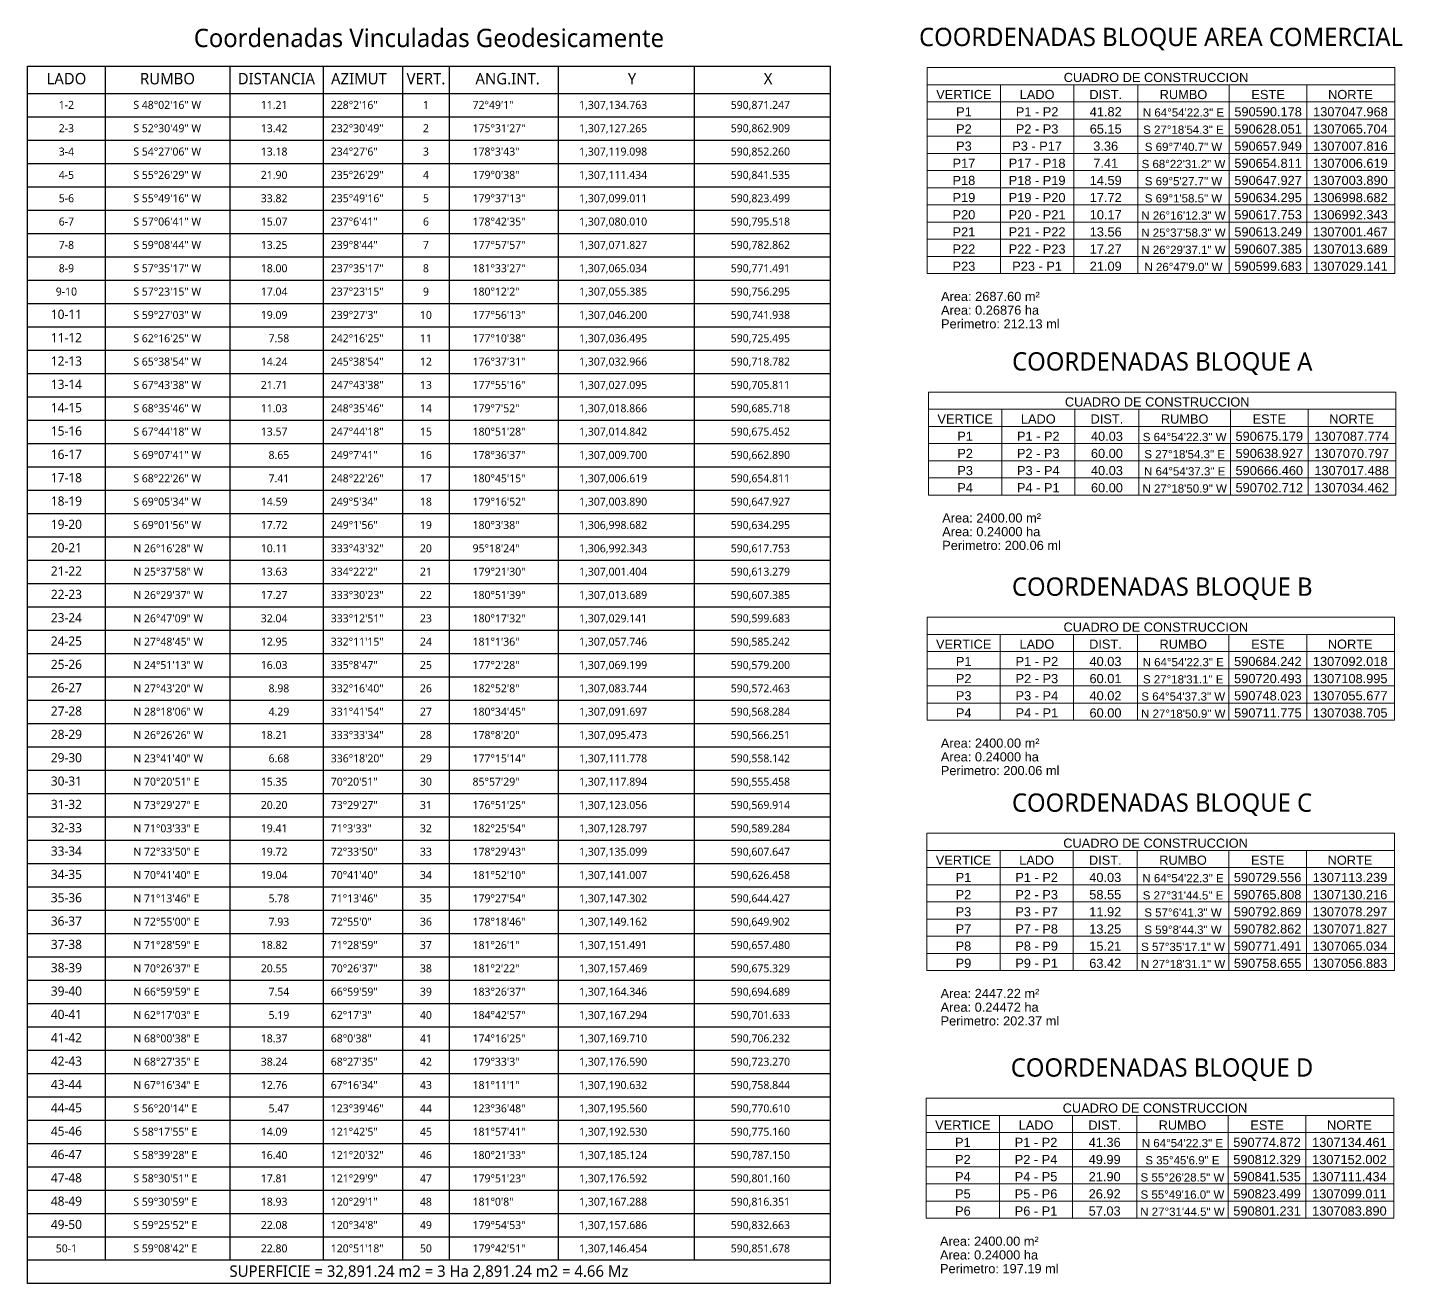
# Model space of a CAD drawing. Header units: millimetres. Extents: x 86 to 591881, y 99 to 1307229.
# Drawn here: x 591248.2 to 591548.8, y 1306885.8 to 1307160.3 of the extents above; entities that cross this region are included whole.
import ezdxf
from ezdxf.enums import TextEntityAlignment as Align

# ---------------------------------------------------------------- set-up
doc = ezdxf.new("R2010")
doc.units = ezdxf.units.MM
doc.layers.add('CUADROS', color=9, linetype='Continuous', lineweight=20)
doc.layers.add('Perimetro', color=7, linetype='Continuous')
doc.layers.add('Plano', color=7, linetype='Continuous')
doc.styles.add('CUADROS', font='arial.ttf')
doc.styles.add('ST - ETIQUETAS', font='', dxfattribs={"height": 2.5})
doc.styles.get('ST - ETIQUETAS').set_extended_font_data('Roboto Thin')

# ---------------------------------------------------------------- blocks, each defined once
blk = doc.blocks.new('CC-R')
at = {"layer": 'CUADROS'}
for p, q in [((0, 0), (0, 7.5)), ((0, 7.5), (102.2, 7.5)), ((102.2, 0), (102.2, 7.5)), ((0, 3.75), (102.2, 3.75)), ((16, 0), (16, 3.75)), ((32, 0), (32, 3.75)), ((46, 0), (46, 3.75)), ((66, 0), (66, 3.75)), ((83, 0), (83, 3.75)), ((0, 0), (102.2, 0))]:
    blk.add_line(p, q, dxfattribs=at)
at = {"layer": 'CUADROS', "style": 'CUADROS'}
blk.add_text('CUADRO DE CONSTRUCCION', height=2, dxfattribs=at).set_placement((50, 3.75), align=Align.BOTTOM_CENTER)
for s, p in [('VERTICE', (8, 0.625)), ('LADO', (24, 0.625)), ('DIST.', (39, 0.625)), ('RUMBO', (56, 0.625)), ('ESTE', (74.5, 0.625)), ('NORTE', (92.5, 0.625))]:
    blk.add_text(s, height=2, dxfattribs=at).set_placement(p, align=Align.CENTER)
blk = doc.blocks.new('CC-CR')
at = {"layer": 'CUADROS'}
for p, q in [((0, 0), (0, 3.75)), ((0, 3.75), (102.2, 3.75)), ((16, 0), (16, 3.75)), ((32, 0), (32, 3.75)), ((46, 0), (46, 3.75)), ((66, 0), (66, 3.75)), ((83, 0), (83, 3.75)), ((102.2, 0), (102.2, 3.75)), ((0, 0), (102.2, 0))]:
    blk.add_line(p, q, dxfattribs=at)
at = {"layer": 'CUADROS', "style": 'CUADROS'}
for tag, height, p in [('V', 2, (8, 0)), ('L', 2, (24, 0)), ('D', 2, (39, 0)), ('ANG', 1.8, (56, 0)), ('X', 2, (74.5, 0)), ('Y', 2, (92.5, 0))]:
    blk.add_attdef(tag, text='', height=height, dxfattribs=at).set_placement(p, align=Align.BOTTOM_CENTER)

msp = doc.modelspace()

# ---------------------------------------------------------------- linework, layer by layer
at = {"layer": 'Perimetro', "color": 1, "linetype": 'Continuous'}
for p, q in [((591265.18, 1307151.83), (591265.18, 1306890.88)), ((591292.38, 1307151.83), (591292.38, 1306890.88)), ((591312.78, 1307151.83), (591312.78, 1306890.88)), ((591330.18, 1307151.83), (591330.18, 1306890.88)), ((591340.38, 1307151.83), (591340.38, 1306890.88)), ((591364.18, 1307151.83), (591364.18, 1306890.88)), ((591393.93, 1307151.83), (591393.93, 1306890.88))]:
    msp.add_line(p, q, dxfattribs=at)
at = {"layer": 'Perimetro', "color": 8, "linetype": 'Continuous'}
for p, q in [((591248.18, 1307140.78), (591423.68, 1307140.78)), ((591248.18, 1307135.68), (591423.68, 1307135.68)), ((591248.18, 1307130.58), (591423.68, 1307130.58)), ((591248.18, 1307125.48), (591423.68, 1307125.48)), ((591248.18, 1307120.38), (591423.68, 1307120.38)), ((591248.18, 1307115.28), (591423.68, 1307115.28)), ((591248.18, 1307110.18), (591423.68, 1307110.18)), ((591248.18, 1307105.08), (591423.68, 1307105.08)), ((591248.18, 1307099.98), (591423.68, 1307099.98)), ((591248.18, 1307094.88), (591423.68, 1307094.88)), ((591248.18, 1307089.78), (591423.68, 1307089.78)), ((591248.18, 1307084.68), (591423.68, 1307084.68)), ((591248.18, 1307079.58), (591423.68, 1307079.58)), ((591248.18, 1307074.48), (591423.68, 1307074.48)), ((591248.18, 1307069.38), (591423.68, 1307069.38)), ((591248.18, 1307064.28), (591423.68, 1307064.28)), ((591248.18, 1307059.18), (591423.68, 1307059.18)), ((591248.18, 1307054.08), (591423.68, 1307054.08)), ((591248.18, 1307048.98), (591423.68, 1307048.98)), ((591248.18, 1307043.88), (591423.68, 1307043.88)), ((591248.18, 1307038.78), (591423.68, 1307038.78)), ((591248.18, 1307033.68), (591423.68, 1307033.68)), ((591248.18, 1307028.58), (591423.68, 1307028.58)), ((591248.18, 1307023.48), (591423.68, 1307023.48)), ((591248.18, 1307018.38), (591423.68, 1307018.38)), ((591248.18, 1307013.28), (591423.68, 1307013.28)), ((591248.18, 1307008.18), (591423.68, 1307008.18)), ((591248.18, 1307003.08), (591423.68, 1307003.08)), ((591248.18, 1306997.98), (591423.68, 1306997.98)), ((591248.18, 1306992.88), (591423.68, 1306992.88)), ((591248.18, 1306987.78), (591423.68, 1306987.78)), ((591248.18, 1306982.68), (591423.68, 1306982.68)), ((591248.18, 1306977.58), (591423.68, 1306977.58)), ((591248.18, 1306972.48), (591423.68, 1306972.48)), ((591248.18, 1306967.38), (591423.68, 1306967.38)), ((591248.18, 1306962.28), (591423.68, 1306962.28)), ((591248.18, 1306957.18), (591423.68, 1306957.18)), ((591248.18, 1306952.08), (591423.68, 1306952.08)), ((591248.18, 1306946.98), (591423.68, 1306946.98)), ((591248.18, 1306941.88), (591423.68, 1306941.88)), ((591248.18, 1306936.78), (591423.68, 1306936.78)), ((591248.18, 1306931.68), (591423.68, 1306931.68)), ((591248.18, 1306926.58), (591423.68, 1306926.58)), ((591248.18, 1306921.48), (591423.68, 1306921.48)), ((591248.18, 1306916.38), (591423.68, 1306916.38)), ((591248.18, 1306911.28), (591423.68, 1306911.28)), ((591248.18, 1306906.18), (591423.68, 1306906.18)), ((591248.18, 1306901.08), (591423.68, 1306901.08)), ((591248.18, 1306895.98), (591423.68, 1306895.98))]:
    msp.add_line(p, q, dxfattribs=at)
at = {"layer": 'Plano', "color": 4, "lineweight": 30}
msp.add_line((591248.18, 1307145.88), (591423.68, 1307145.88), dxfattribs=at)
for points in [[(591423.68, 1307151.83), (591423.68, 1306885.78), (591248.18, 1306885.78), (591248.18, 1307151.83)], [(591248.18, 1307151.83), (591423.68, 1307151.83)], [(591423.68, 1306890.88), (591248.18, 1306890.88)]]:
    msp.add_lwpolyline(points, dxfattribs=at)

# ---------------------------------------------------------------- block references
at = {"layer": 'CUADROS'}
for p in [(591444.89, 1307144), (591445.15, 1307073.09), (591444.84, 1307023.88), (591444.79, 1306976.67), (591444.66, 1306918.78)]:
    msp.add_blockref('CC-R', p, dxfattribs=at)
for p, values in [((591444.89, 1307140.25), {'V': 'P1', 'L': 'P1 - P2', 'D': '41.82', 'ANG': 'N 64°54\'22.3" E', 'X': '590590.178', 'Y': '1307047.968'}), ((591444.89, 1307136.5), {'V': 'P2', 'L': 'P2 - P3', 'D': '65.15', 'ANG': 'S 27°18\'54.3" E', 'X': '590628.051', 'Y': '1307065.704'}), ((591444.89, 1307132.75), {'V': 'P3', 'L': 'P3 - P17', 'D': '3.36', 'ANG': 'S 69°7\'40.7" W', 'X': '590657.949', 'Y': '1307007.816'}), ((591444.89, 1307129), {'V': 'P17', 'L': 'P17 - P18', 'D': '7.41', 'ANG': 'S 68°22\'31.2" W', 'X': '590654.811', 'Y': '1307006.619'}), ((591444.89, 1307125.25), {'V': 'P18', 'L': 'P18 - P19', 'D': '14.59', 'ANG': 'S 69°5\'27.7" W', 'X': '590647.927', 'Y': '1307003.890'}), ((591444.89, 1307121.5), {'V': 'P19', 'L': 'P19 - P20', 'D': '17.72', 'ANG': 'S 69°1\'58.5" W', 'X': '590634.295', 'Y': '1306998.682'}), ((591444.89, 1307117.75), {'V': 'P20', 'L': 'P20 - P21', 'D': '10.17', 'ANG': 'N 26°16\'12.3" W', 'X': '590617.753', 'Y': '1306992.343'}), ((591444.89, 1307114), {'V': 'P21', 'L': 'P21 - P22', 'D': '13.56', 'ANG': 'N 25°37\'58.3" W', 'X': '590613.249', 'Y': '1307001.467'}), ((591444.89, 1307110.25), {'V': 'P22', 'L': 'P22 - P23', 'D': '17.27', 'ANG': 'N 26°29\'37.1" W', 'X': '590607.385', 'Y': '1307013.689'}), ((591444.89, 1307106.5), {'V': 'P23', 'L': 'P23 - P1', 'D': '21.09', 'ANG': 'N 26°47\'9.0" W', 'X': '590599.683', 'Y': '1307029.141'}), ((591445.15, 1307069.34), {'V': 'P1', 'L': 'P1 - P2', 'D': '40.03', 'ANG': 'S 64°54\'22.3" W', 'X': '590675.179', 'Y': '1307087.774'}), ((591445.15, 1307065.59), {'V': 'P2', 'L': 'P2 - P3', 'D': '60.00', 'ANG': 'S 27°18\'54.3" E', 'X': '590638.927', 'Y': '1307070.797'}), ((591445.15, 1307061.84), {'V': 'P3', 'L': 'P3 - P4', 'D': '40.03', 'ANG': 'N 64°54\'37.3" E', 'X': '590666.460', 'Y': '1307017.488'}), ((591445.15, 1307058.09), {'V': 'P4', 'L': 'P4 - P1', 'D': '60.00', 'ANG': 'N 27°18\'50.9" W', 'X': '590702.712', 'Y': '1307034.462'}), ((591444.84, 1307020.13), {'V': 'P1', 'L': 'P1 - P2', 'D': '40.03', 'ANG': 'N 64°54\'22.3" E', 'X': '590684.242', 'Y': '1307092.018'}), ((591444.84, 1307016.38), {'V': 'P2', 'L': 'P2 - P3', 'D': '60.01', 'ANG': 'S 27°18\'31.1" E', 'X': '590720.493', 'Y': '1307108.995'}), ((591444.84, 1307012.63), {'V': 'P3', 'L': 'P3 - P4', 'D': '40.02', 'ANG': 'S 64°54\'37.3" W', 'X': '590748.023', 'Y': '1307055.677'}), ((591444.84, 1307008.88), {'V': 'P4', 'L': 'P4 - P1', 'D': '60.00', 'ANG': 'N 27°18\'50.9" W', 'X': '590711.775', 'Y': '1307038.705'}), ((591444.79, 1306972.92), {'V': 'P1', 'L': 'P1 - P2', 'D': '40.03', 'ANG': 'N 64°54\'22.3" E', 'X': '590729.556', 'Y': '1307113.239'}), ((591444.79, 1306969.17), {'V': 'P2', 'L': 'P2 - P3', 'D': '58.55', 'ANG': 'S 27°31\'44.5" E', 'X': '590765.808', 'Y': '1307130.216'}), ((591444.79, 1306965.42), {'V': 'P3', 'L': 'P3 - P7', 'D': '11.92', 'ANG': 'S 57°6\'41.3" W', 'X': '590792.869', 'Y': '1307078.297'}), ((591444.79, 1306961.67), {'V': 'P7', 'L': 'P7 - P8', 'D': '13.25', 'ANG': 'S 59°8\'44.3" W', 'X': '590782.862', 'Y': '1307071.827'}), ((591444.79, 1306957.92), {'V': 'P8', 'L': 'P8 - P9', 'D': '15.21', 'ANG': 'S 57°35\'17.1" W', 'X': '590771.491', 'Y': '1307065.034'}), ((591444.79, 1306954.17), {'V': 'P9', 'L': 'P9 - P1', 'D': '63.42', 'ANG': 'N 27°18\'31.1" W', 'X': '590758.655', 'Y': '1307056.883'}), ((591444.66, 1306915.03), {'V': 'P1', 'L': 'P1 - P2', 'D': '41.36', 'ANG': 'N 64°54\'22.3" E', 'X': '590774.872', 'Y': '1307134.461'}), ((591444.66, 1306911.28), {'V': 'P2', 'L': 'P2 - P4', 'D': '49.99', 'ANG': 'S 35°45\'6.9" E', 'X': '590812.329', 'Y': '1307152.002'}), ((591444.66, 1306907.53), {'V': 'P4', 'L': 'P4 - P5', 'D': '21.90', 'ANG': 'S 55°26\'28.5" W', 'X': '590841.535', 'Y': '1307111.434'}), ((591444.66, 1306903.78), {'V': 'P5', 'L': 'P5 - P6', 'D': '26.92', 'ANG': 'S 55°49\'16.0" W', 'X': '590823.499', 'Y': '1307099.011'}), ((591444.66, 1306900.03), {'V': 'P6', 'L': 'P6 - P1', 'D': '57.03', 'ANG': 'N 27°31\'44.5" W', 'X': '590801.231', 'Y': '1307083.890'})]:
    msp.add_blockref('CC-CR', p, dxfattribs=at).add_auto_attribs(values)

# ---------------------------------------------------------------- texts
at = {"layer": 'CUADROS', "style": 'CUADROS'}
for s, p in [('Area: 2687.60 m²', (591447.89, 1307100.5)), ('Area: 0.26876 ha', (591447.89, 1307097.5)), ('Perimetro: 212.13 ml', (591447.89, 1307094.5)), ('Area: 2400.00 m²', (591448.15, 1307052.09)), ('Area: 0.24000 ha', (591448.15, 1307049.09)), ('Perimetro: 200.06 ml', (591448.15, 1307046.09)), ('Area: 2400.00 m²', (591447.84, 1307002.88)), ('Area: 0.24000 ha', (591447.84, 1306999.88)), ('Perimetro: 200.06 ml', (591447.84, 1306996.88)), ('Area: 2447.22 m²', (591447.79, 1306948.17)), ('Area: 0.24472 ha', (591447.79, 1306945.17)), ('Perimetro: 202.37 ml', (591447.79, 1306942.17)), ('Area: 2400.00 m²', (591447.66, 1306894.03)), ('Area: 0.24000 ha', (591447.66, 1306891.03)), ('Perimetro: 197.19 ml', (591447.66, 1306888.03))]:
    msp.add_text(s, height=2, dxfattribs=at).set_placement(p)
at = {"layer": 'Perimetro', "color": 3, "style": 'ST - ETIQUETAS'}
for s, p in [('LADO', (591256.68, 1307147.84)), ('RUMBO', (591278.78, 1307147.84)), ('DISTANCIA', (591302.58, 1307147.84)), ('AZIMUT', (591320.63, 1307147.84)), ('VERT.', (591335.28, 1307147.84)), ('ANG.INT.', (591353.13, 1307147.84)), ('Y', (591380.33, 1307147.84)), ('X', (591410.08, 1307147.84))]:
    msp.add_text(s, height=2.5, dxfattribs=at).set_placement(p, align=Align.CENTER)
at = {"layer": 'Perimetro', "color": 160, "style": 'ST - ETIQUETAS'}
for s, height, p in [('1-2', 1.75, (591256.68, 1307142.48)), ('2-3', 1.75, (591256.68, 1307137.38)), ('3-4', 1.75, (591256.68, 1307132.28)), ('4-5', 1.75, (591256.68, 1307127.18)), ('5-6', 1.75, (591256.68, 1307122.08)), ('6-7', 1.75, (591256.68, 1307116.98)), ('7-8', 1.75, (591256.68, 1307111.88)), ('8-9', 1.75, (591256.68, 1307106.78)), ('9-10', 1.75, (591256.68, 1307101.68)), ('10-11', 2, (591256.68, 1307096.58)), ('11-12', 2, (591256.68, 1307091.48)), ('12-13', 2, (591256.68, 1307086.38)), ('13-14', 2, (591256.68, 1307081.28)), ('14-15', 2, (591256.68, 1307076.18)), ('15-16', 2, (591256.68, 1307071.08)), ('16-17', 2, (591256.68, 1307065.98)), ('17-18', 2, (591256.68, 1307060.88)), ('18-19', 2, (591256.68, 1307055.78)), ('19-20', 2, (591256.68, 1307050.68)), ('20-21', 2, (591256.68, 1307045.58)), ('21-22', 2, (591256.68, 1307040.48)), ('22-23', 2, (591256.68, 1307035.38)), ('23-24', 2, (591256.68, 1307030.28)), ('24-25', 2, (591256.68, 1307025.18)), ('25-26', 2, (591256.68, 1307020.08)), ('26-27', 2, (591256.68, 1307014.98)), ('27-28', 2, (591256.68, 1307009.88)), ('28-29', 2, (591256.68, 1307004.78)), ('29-30', 2, (591256.68, 1306999.68)), ('30-31', 2, (591256.68, 1306994.58)), ('31-32', 2, (591256.68, 1306989.48)), ('32-33', 2, (591256.68, 1306984.38)), ('33-34', 2, (591256.68, 1306979.28)), ('34-35', 2, (591256.68, 1306974.18)), ('35-36', 2, (591256.68, 1306969.08)), ('36-37', 2, (591256.68, 1306963.98)), ('37-38', 2, (591256.68, 1306958.88)), ('38-39', 2, (591256.68, 1306953.78)), ('39-40', 2, (591256.68, 1306948.68)), ('40-41', 2, (591256.68, 1306943.58)), ('41-42', 2, (591256.68, 1306938.48)), ('42-43', 2, (591256.68, 1306933.38)), ('43-44', 2, (591256.68, 1306928.28)), ('44-45', 2, (591256.68, 1306923.18)), ('45-46', 2, (591256.68, 1306918.08)), ('46-47', 2, (591256.68, 1306912.98)), ('47-48', 2, (591256.68, 1306907.88)), ('48-49', 2, (591256.68, 1306902.78)), ('49-50', 2, (591256.68, 1306897.68)), ('50-1', 1.75, (591256.68, 1306892.58))]:
    msp.add_text(s, height=height, dxfattribs=at).set_placement(p, align=Align.CENTER)
at = {"layer": 'Perimetro', "color": 2, "style": 'ST - ETIQUETAS'}
for s, p in [('S 48%%d02\'16" W', (591271.32, 1307142.48)), ('11.21', (591299.18, 1307142.48)), ('228%%d2\'16"', (591314.48, 1307142.48)), ('72%%d49\'1"', (591345.48, 1307142.48)), ('1,307,134.763', (591368.77, 1307142.48)), ('590,871.247', (591401.92, 1307142.48)), ('S 52%%d30\'49" W', (591271.32, 1307137.38)), ('13.42', (591299.18, 1307137.38)), ('232%%d30\'49"', (591314.48, 1307137.38)), ('175%%d31\'27"', (591345.48, 1307137.38)), ('1,307,127.265', (591368.77, 1307137.38)), ('590,862.909', (591401.92, 1307137.38)), ('S 54%%d27\'06" W', (591271.32, 1307132.28)), ('13.18', (591299.18, 1307132.28)), ('234%%d27\'6"', (591314.48, 1307132.28)), ('178%%d3\'43"', (591345.48, 1307132.28)), ('1,307,119.098', (591368.77, 1307132.28)), ('590,852.260', (591401.92, 1307132.28)), ('S 55%%d26\'29" W', (591271.32, 1307127.18)), ('21.90', (591299.18, 1307127.18)), ('235%%d26\'29"', (591314.48, 1307127.18)), ('179%%d0\'38"', (591345.48, 1307127.18)), ('1,307,111.434', (591368.77, 1307127.18)), ('590,841.535', (591401.92, 1307127.18)), ('S 55%%d49\'16" W', (591271.32, 1307122.08)), ('33.82', (591299.18, 1307122.08)), ('235%%d49\'16"', (591314.48, 1307122.08)), ('179%%d37\'13"', (591345.48, 1307122.08)), ('1,307,099.011', (591368.77, 1307122.08)), ('590,823.499', (591401.92, 1307122.08)), ('S 57%%d06\'41" W', (591271.32, 1307116.98)), ('15.07', (591299.18, 1307116.98)), ('237%%d6\'41"', (591314.48, 1307116.98)), ('178%%d42\'35"', (591345.48, 1307116.98)), ('1,307,080.010', (591368.77, 1307116.98)), ('590,795.518', (591401.92, 1307116.98)), ('S 59%%d08\'44" W', (591271.32, 1307111.88)), ('13.25', (591299.18, 1307111.88)), ('239%%d8\'44"', (591314.48, 1307111.88)), ('177%%d57\'57"', (591345.48, 1307111.88)), ('1,307,071.827', (591368.77, 1307111.88)), ('590,782.862', (591401.92, 1307111.88)), ('S 57%%d35\'17" W', (591271.32, 1307106.78)), ('18.00', (591299.18, 1307106.78)), ('237%%d35\'17"', (591314.48, 1307106.78)), ('181%%d33\'27"', (591345.48, 1307106.78)), ('1,307,065.034', (591368.77, 1307106.78)), ('590,771.491', (591401.92, 1307106.78)), ('S 57%%d23\'15" W', (591271.32, 1307101.68)), ('17.04', (591299.18, 1307101.68)), ('237%%d23\'15"', (591314.48, 1307101.68)), ('180%%d12\'2"', (591345.48, 1307101.68)), ('1,307,055.385', (591368.77, 1307101.68)), ('590,756.295', (591401.92, 1307101.68)), ('S 59%%d27\'03" W', (591271.32, 1307096.58)), ('19.09', (591299.18, 1307096.58)), ('239%%d27\'3"', (591314.48, 1307096.58)), ('177%%d56\'13"', (591345.48, 1307096.58)), ('1,307,046.200', (591368.77, 1307096.58)), ('590,741.938', (591401.92, 1307096.58)), ('S 62%%d16\'25" W', (591271.32, 1307091.48)), ('7.58', (591300.88, 1307091.48)), ('242%%d16\'25"', (591314.48, 1307091.48)), ('177%%d10\'38"', (591345.48, 1307091.48)), ('1,307,036.495', (591368.77, 1307091.48)), ('590,725.495', (591401.92, 1307091.48)), ('S 65%%d38\'54" W', (591271.32, 1307086.38)), ('14.24', (591299.18, 1307086.38)), ('245%%d38\'54"', (591314.48, 1307086.38)), ('176%%d37\'31"', (591345.48, 1307086.38)), ('1,307,032.966', (591368.77, 1307086.38)), ('590,718.782', (591401.92, 1307086.38)), ('S 67%%d43\'38" W', (591271.32, 1307081.28)), ('21.71', (591299.18, 1307081.28)), ('247%%d43\'38"', (591314.48, 1307081.28)), ('177%%d55\'16"', (591345.48, 1307081.28)), ('1,307,027.095', (591368.77, 1307081.28)), ('590,705.811', (591401.92, 1307081.28)), ('S 68%%d35\'46" W', (591271.32, 1307076.18)), ('11.03', (591299.18, 1307076.18)), ('248%%d35\'46"', (591314.48, 1307076.18)), ('179%%d7\'52"', (591345.48, 1307076.18)), ('1,307,018.866', (591368.77, 1307076.18)), ('590,685.718', (591401.92, 1307076.18)), ('S 67%%d44\'18" W', (591271.32, 1307071.08)), ('13.57', (591299.18, 1307071.08)), ('247%%d44\'18"', (591314.48, 1307071.08)), ('180%%d51\'28"', (591345.48, 1307071.08)), ('1,307,014.842', (591368.77, 1307071.08)), ('590,675.452', (591401.92, 1307071.08)), ('S 69%%d07\'41" W', (591271.32, 1307065.98)), ('8.65', (591300.88, 1307065.98)), ('249%%d7\'41"', (591314.48, 1307065.98)), ('178%%d36\'37"', (591345.48, 1307065.98)), ('1,307,009.700', (591368.77, 1307065.98)), ('590,662.890', (591401.92, 1307065.98)), ('S 68%%d22\'26" W', (591271.32, 1307060.88)), ('7.41', (591300.88, 1307060.88)), ('248%%d22\'26"', (591314.48, 1307060.88)), ('180%%d45\'15"', (591345.48, 1307060.88)), ('1,307,006.619', (591368.77, 1307060.88)), ('590,654.811', (591401.92, 1307060.88)), ('S 69%%d05\'34" W', (591271.32, 1307055.78)), ('14.59', (591299.18, 1307055.78)), ('249%%d5\'34"', (591314.48, 1307055.78)), ('179%%d16\'52"', (591345.48, 1307055.78)), ('1,307,003.890', (591368.77, 1307055.78)), ('590,647.927', (591401.92, 1307055.78)), ('S 69%%d01\'56" W', (591271.32, 1307050.68)), ('17.72', (591299.18, 1307050.68)), ('249%%d1\'56"', (591314.48, 1307050.68)), ('180%%d3\'38"', (591345.48, 1307050.68)), ('1,306,998.682', (591368.77, 1307050.68)), ('590,634.295', (591401.92, 1307050.68)), ('N 26%%d16\'28" W', (591271.32, 1307045.58)), ('10.11', (591299.18, 1307045.58)), ('333%%d43\'32"', (591314.48, 1307045.58)), ('95%%d18\'24"', (591345.48, 1307045.58)), ('1,306,992.343', (591368.77, 1307045.58)), ('590,617.753', (591401.92, 1307045.58)), ('N 25%%d37\'58" W', (591271.32, 1307040.48)), ('13.63', (591299.18, 1307040.48)), ('334%%d22\'2"', (591314.48, 1307040.48)), ('179%%d21\'30"', (591345.48, 1307040.48)), ('1,307,001.404', (591368.77, 1307040.48)), ('590,613.279', (591401.92, 1307040.48)), ('N 26%%d29\'37" W', (591271.32, 1307035.38)), ('17.27', (591299.18, 1307035.38)), ('333%%d30\'23"', (591314.48, 1307035.38)), ('180%%d51\'39"', (591345.48, 1307035.38)), ('1,307,013.689', (591368.77, 1307035.38)), ('590,607.385', (591401.92, 1307035.38)), ('N 26%%d47\'09" W', (591271.32, 1307030.28)), ('32.04', (591299.18, 1307030.28)), ('333%%d12\'51"', (591314.48, 1307030.28)), ('180%%d17\'32"', (591345.48, 1307030.28)), ('1,307,029.141', (591368.77, 1307030.28)), ('590,599.683', (591401.92, 1307030.28)), ('N 27%%d48\'45" W', (591271.32, 1307025.18)), ('12.95', (591299.18, 1307025.18)), ('332%%d11\'15"', (591314.48, 1307025.18)), ('181%%d1\'36"', (591345.48, 1307025.18)), ('1,307,057.746', (591368.77, 1307025.18)), ('590,585.242', (591401.92, 1307025.18)), ('N 24%%d51\'13" W', (591271.32, 1307020.08)), ('16.03', (591299.18, 1307020.08)), ('335%%d8\'47"', (591314.48, 1307020.08)), ('177%%d2\'28"', (591345.48, 1307020.08)), ('1,307,069.199', (591368.77, 1307020.08)), ('590,579.200', (591401.92, 1307020.08)), ('N 27%%d43\'20" W', (591271.32, 1307014.98)), ('8.98', (591300.88, 1307014.98)), ('332%%d16\'40"', (591314.48, 1307014.98)), ('182%%d52\'8"', (591345.48, 1307014.98)), ('1,307,083.744', (591368.77, 1307014.98)), ('590,572.463', (591401.92, 1307014.98)), ('N 28%%d18\'06" W', (591271.32, 1307009.88)), ('4.29', (591300.88, 1307009.88)), ('331%%d41\'54"', (591314.48, 1307009.88)), ('180%%d34\'45"', (591345.48, 1307009.88)), ('1,307,091.697', (591368.77, 1307009.88)), ('590,568.284', (591401.92, 1307009.88)), ('N 26%%d26\'26" W', (591271.32, 1307004.78)), ('18.21', (591299.18, 1307004.78)), ('333%%d33\'34"', (591314.48, 1307004.78)), ('178%%d8\'20"', (591345.48, 1307004.78)), ('1,307,095.473', (591368.77, 1307004.78)), ('590,566.251', (591401.92, 1307004.78)), ('N 23%%d41\'40" W', (591271.32, 1306999.68)), ('6.68', (591300.88, 1306999.68)), ('336%%d18\'20"', (591314.48, 1306999.68)), ('177%%d15\'14"', (591345.48, 1306999.68)), ('1,307,111.778', (591368.77, 1306999.68)), ('590,558.142', (591401.92, 1306999.68)), ('N 70%%d20\'51" E', (591271.32, 1306994.58)), ('15.35', (591299.18, 1306994.58)), ('70%%d20\'51"', (591314.48, 1306994.58)), ('85%%d57\'29"', (591345.48, 1306994.58)), ('1,307,117.894', (591368.77, 1306994.58)), ('590,555.458', (591401.92, 1306994.58)), ('N 73%%d29\'27" E', (591271.32, 1306989.48)), ('20.20', (591299.18, 1306989.48)), ('73%%d29\'27"', (591314.48, 1306989.48)), ('176%%d51\'25"', (591345.48, 1306989.48)), ('1,307,123.056', (591368.77, 1306989.48)), ('590,569.914', (591401.92, 1306989.48)), ('N 71%%d03\'33" E', (591271.32, 1306984.38)), ('19.41', (591299.18, 1306984.38)), ('71%%d3\'33"', (591314.48, 1306984.38)), ('182%%d25\'54"', (591345.48, 1306984.38)), ('1,307,128.797', (591368.77, 1306984.38)), ('590,589.284', (591401.92, 1306984.38)), ('N 72%%d33\'50" E', (591271.32, 1306979.28)), ('19.72', (591299.18, 1306979.28)), ('72%%d33\'50"', (591314.48, 1306979.28)), ('178%%d29\'43"', (591345.48, 1306979.28)), ('1,307,135.099', (591368.77, 1306979.28)), ('590,607.647', (591401.92, 1306979.28)), ('N 70%%d41\'40" E', (591271.32, 1306974.18)), ('19.04', (591299.18, 1306974.18)), ('70%%d41\'40"', (591314.48, 1306974.18)), ('181%%d52\'10"', (591345.48, 1306974.18)), ('1,307,141.007', (591368.77, 1306974.18)), ('590,626.458', (591401.92, 1306974.18)), ('N 71%%d13\'46" E', (591271.32, 1306969.08)), ('5.78', (591300.88, 1306969.08)), ('71%%d13\'46"', (591314.48, 1306969.08)), ('179%%d27\'54"', (591345.48, 1306969.08)), ('1,307,147.302', (591368.77, 1306969.08)), ('590,644.427', (591401.92, 1306969.08)), ('N 72%%d55\'00" E', (591271.32, 1306963.98)), ('7.93', (591300.88, 1306963.98)), ('72%%d55\'0"', (591314.48, 1306963.98)), ('178%%d18\'46"', (591345.48, 1306963.98)), ('1,307,149.162', (591368.77, 1306963.98)), ('590,649.902', (591401.92, 1306963.98)), ('N 71%%d28\'59" E', (591271.32, 1306958.88)), ('18.82', (591299.18, 1306958.88)), ('71%%d28\'59"', (591314.48, 1306958.88)), ('181%%d26\'1"', (591345.48, 1306958.88)), ('1,307,151.491', (591368.77, 1306958.88)), ('590,657.480', (591401.92, 1306958.88)), ('N 70%%d26\'37" E', (591271.32, 1306953.78)), ('20.55', (591299.18, 1306953.78)), ('70%%d26\'37"', (591314.48, 1306953.78)), ('181%%d2\'22"', (591345.48, 1306953.78)), ('1,307,157.469', (591368.77, 1306953.78)), ('590,675.329', (591401.92, 1306953.78)), ('N 66%%d59\'59" E', (591271.32, 1306948.68)), ('7.54', (591300.88, 1306948.68)), ('66%%d59\'59"', (591314.48, 1306948.68)), ('183%%d26\'37"', (591345.48, 1306948.68)), ('1,307,164.346', (591368.77, 1306948.68)), ('590,694.689', (591401.92, 1306948.68)), ('N 62%%d17\'03" E', (591271.32, 1306943.58)), ('5.19', (591300.88, 1306943.58)), ('62%%d17\'3"', (591314.48, 1306943.58)), ('184%%d42\'57"', (591345.48, 1306943.58)), ('1,307,167.294', (591368.77, 1306943.58)), ('590,701.633', (591401.92, 1306943.58)), ('N 68%%d00\'38" E', (591271.32, 1306938.48)), ('18.37', (591299.18, 1306938.48)), ('68%%d0\'38"', (591314.48, 1306938.48)), ('174%%d16\'25"', (591345.48, 1306938.48)), ('1,307,169.710', (591368.77, 1306938.48)), ('590,706.232', (591401.92, 1306938.48)), ('N 68%%d27\'35" E', (591271.32, 1306933.38)), ('38.24', (591299.18, 1306933.38)), ('68%%d27\'35"', (591314.48, 1306933.38)), ('179%%d33\'3"', (591345.48, 1306933.38)), ('1,307,176.590', (591368.77, 1306933.38)), ('590,723.270', (591401.92, 1306933.38)), ('N 67%%d16\'34" E', (591271.32, 1306928.28)), ('12.76', (591299.18, 1306928.28)), ('67%%d16\'34"', (591314.48, 1306928.28)), ('181%%d11\'1"', (591345.48, 1306928.28)), ('1,307,190.632', (591368.77, 1306928.28)), ('590,758.844', (591401.92, 1306928.28)), ('S 56%%d20\'14" E', (591271.32, 1306923.18)), ('5.47', (591300.88, 1306923.18)), ('123%%d39\'46"', (591314.48, 1306923.18)), ('123%%D36\'48"', (591345.48, 1306923.18)), ('1,307,195.560', (591368.77, 1306923.18)), ('590,770.610', (591401.92, 1306923.18)), ('S 58%%d17\'55" E', (591271.32, 1306918.08)), ('14.09', (591299.18, 1306918.08)), ('121%%d42\'5"', (591314.48, 1306918.08)), ('181%%d57\'41"', (591345.48, 1306918.08)), ('1,307,192.530', (591368.77, 1306918.08)), ('590,775.160', (591401.92, 1306918.08)), ('S 58%%d39\'28" E', (591271.32, 1306912.98)), ('16.40', (591299.18, 1306912.98)), ('121%%d20\'32"', (591314.48, 1306912.98)), ('180%%d21\'33"', (591345.48, 1306912.98)), ('1,307,185.124', (591368.77, 1306912.98)), ('590,787.150', (591401.92, 1306912.98)), ('S 58%%d30\'51" E', (591271.32, 1306907.88)), ('17.81', (591299.18, 1306907.88)), ('121%%d29\'9"', (591314.48, 1306907.88)), ('179%%d51\'23"', (591345.48, 1306907.88)), ('1,307,176.592', (591368.77, 1306907.88)), ('590,801.160', (591401.92, 1306907.88)), ('S 59%%d30\'59" E', (591271.32, 1306902.78)), ('18.93', (591299.18, 1306902.78)), ('120%%d29\'1"', (591314.48, 1306902.78)), ('181%%d0\'8"', (591345.48, 1306902.78)), ('1,307,167.288', (591368.77, 1306902.78)), ('590,816.351', (591401.92, 1306902.78)), ('S 59%%d25\'52" E', (591271.32, 1306897.68)), ('22.08', (591299.18, 1306897.68)), ('120%%d34\'8"', (591314.48, 1306897.68)), ('179%%d54\'53"', (591345.48, 1306897.68)), ('1,307,157.686', (591368.77, 1306897.68)), ('590,832.663', (591401.92, 1306897.68)), ('S 59%%d08\'42" E', (591271.32, 1306892.58)), ('22.80', (591299.18, 1306892.58)), ('120%%d51\'18"', (591314.48, 1306892.58)), ('179%%d42\'51"', (591345.48, 1306892.58)), ('1,307,146.454', (591368.77, 1306892.58)), ('590,851.678', (591401.92, 1306892.58))]:
    msp.add_text(s, height=1.75, dxfattribs=at).set_placement(p)
for s, p in [('1', (591335.28, 1307142.48)), ('2', (591335.28, 1307137.38)), ('3', (591335.28, 1307132.28)), ('4', (591335.28, 1307127.18)), ('5', (591335.28, 1307122.08)), ('6', (591335.28, 1307116.98)), ('7', (591335.28, 1307111.88)), ('8', (591335.28, 1307106.78)), ('9', (591335.28, 1307101.68)), ('10', (591335.28, 1307096.58)), ('11', (591335.28, 1307091.48)), ('12', (591335.28, 1307086.38)), ('13', (591335.28, 1307081.28)), ('14', (591335.28, 1307076.18)), ('15', (591335.28, 1307071.08)), ('16', (591335.28, 1307065.98)), ('17', (591335.28, 1307060.88)), ('18', (591335.28, 1307055.78)), ('19', (591335.28, 1307050.68)), ('20', (591335.28, 1307045.58)), ('21', (591335.28, 1307040.48)), ('22', (591335.28, 1307035.38)), ('23', (591335.28, 1307030.28)), ('24', (591335.28, 1307025.18)), ('25', (591335.28, 1307020.08)), ('26', (591335.28, 1307014.98)), ('27', (591335.28, 1307009.88)), ('28', (591335.28, 1307004.78)), ('29', (591335.28, 1306999.68)), ('30', (591335.28, 1306994.58)), ('31', (591335.28, 1306989.48)), ('32', (591335.28, 1306984.38)), ('33', (591335.28, 1306979.28)), ('34', (591335.28, 1306974.18)), ('35', (591335.28, 1306969.08)), ('36', (591335.28, 1306963.98)), ('37', (591335.28, 1306958.88)), ('38', (591335.28, 1306953.78)), ('39', (591335.28, 1306948.68)), ('40', (591335.28, 1306943.58)), ('41', (591335.28, 1306938.48)), ('42', (591335.28, 1306933.38)), ('43', (591335.28, 1306928.28)), ('44', (591335.28, 1306923.18)), ('45', (591335.28, 1306918.08)), ('46', (591335.28, 1306912.98)), ('47', (591335.28, 1306907.88)), ('48', (591335.28, 1306902.78)), ('49', (591335.28, 1306897.68)), ('50', (591335.28, 1306892.58))]:
    msp.add_text(s, height=1.75, dxfattribs=at).set_placement(p, align=Align.CENTER)
at = {"layer": 'Perimetro', "color": 3, "style": 'ST - ETIQUETAS'}
msp.add_text('SUPERFICIE = 32,891.24 m2 = 3 Ha 2,891.24 m2 = 4.66 Mz', height=2.5, dxfattribs=at).set_placement((591335.93, 1306888.28), align=Align.MIDDLE)
at = {"layer": 'Plano', "color": 3, "lineweight": 15, "style": 'ST - ETIQUETAS'}
for s, p in [('Coordenadas Vinculadas Geodesicamente', (591335.93, 1307158.09)), ('COORDENADAS BLOQUE AREA COMERCIAL', (591495.99, 1307157.76)), ('COORDENADAS BLOQUE A', (591496.25, 1307086.85)), ('COORDENADAS BLOQUE B', (591496.25, 1307037.63)), ('COORDENADAS BLOQUE C', (591496.2, 1306990.43)), ('COORDENADAS BLOQUE D', (591496.2, 1306932.54))]:
    msp.add_text(s, height=4, dxfattribs=at).set_placement(p, align=Align.MIDDLE)

doc.saveas('drawing.dxf')
